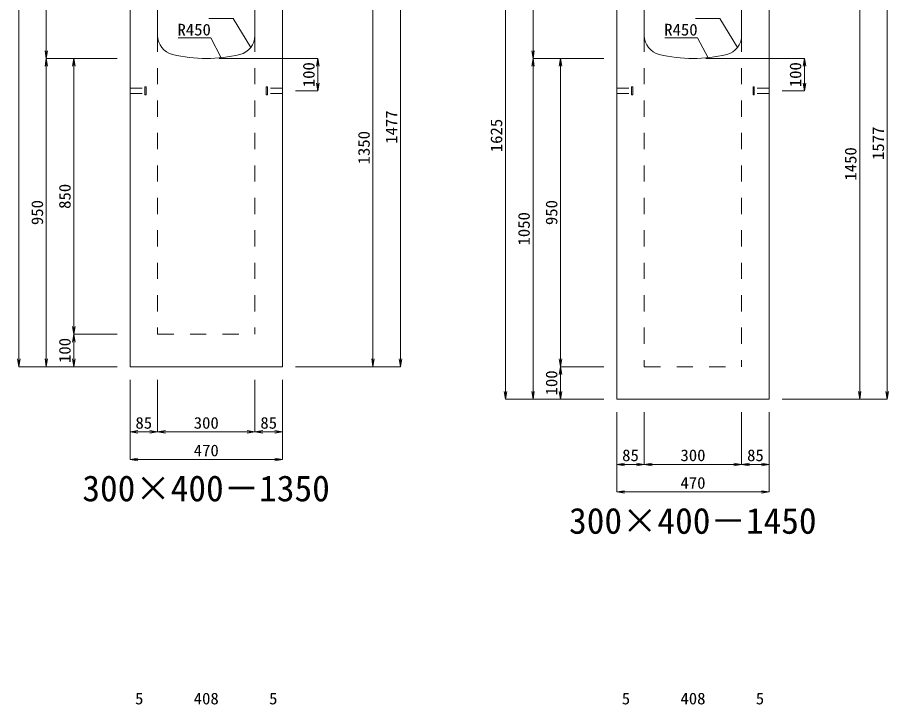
# Model space of a CAD drawing. Units: millimetres at full size. Extents: x -1809 to 57027, y -20349 to 17321.
# Drawn here: x 12318 to 15003, y -10038 to -7920 of the extents above; entities that cross this region are included whole.
import ezdxf
from ezdxf.enums import TextEntityAlignment as Align

# ---------------------------------------------------------------- set-up
doc = ezdxf.new("R2010")
doc.units = ezdxf.units.MM
doc.header["$LTSCALE"] = 50
doc.linetypes.add('USER1', pattern=[2, 1, -1])
doc.linetypes.add('USER2', pattern=[1.35, 0.75, -0.6])
for name, color, linetype, lineweight in [('インサート', 3, 'USER2', 9), ('寸法線', 7, 'Continuous', 13), ('引出線', 4, 'Continuous', 13), ('本体', 2, 'Continuous', 13)]:
    doc.layers.add(name, color=color, linetype=linetype, lineweight=lineweight)
doc.layers.add('文字', color=7, linetype='Continuous')
doc.styles.add('ＭＳ 明朝', font='')
doc.styles.get('ＭＳ 明朝').set_extended_font_data('MS Mincho')

# ---------------------------------------------------------------- blocks, each defined once
blk = doc.blocks.new('open_arrow')
at = {"color": 0, "linetype": 'Continuous', "lineweight": -2}
blk.add_lwpolyline([(7.5, 1.25), (0, 0), (7.5, -1.25)], dxfattribs=at)

msp = doc.modelspace()

# ---------------------------------------------------------------- linework, layer by layer
at = {"layer": 'インサート'}
for p, q in [((12711, -8158.55), (12711, -8133.55)), ((12711, -8133.55), (12715, -8133.55)), ((12715, -8158.55), (12715, -8133.55)), ((13085, -8133.55), (13089, -8133.55)), ((13085, -8133.55), (13085, -8158.55)), ((13089, -8133.55), (13089, -8158.55)), ((14211, -8158.55), (14211, -8133.55)), ((14211, -8133.55), (14215, -8133.55)), ((14215, -8158.55), (14215, -8133.55)), ((14585, -8133.55), (14589, -8133.55)), ((14585, -8133.55), (14585, -8158.55)), ((14589, -8133.55), (14589, -8158.55)), ((12665, -8137.55), (12711, -8137.55)), ((12665, -8154.55), (12665, -8137.55)), ((12665, -8154.55), (12711, -8154.55)), ((12715, -8158.55), (12711, -8158.55)), ((13089, -8158.55), (13085, -8158.55)), ((13135, -8137.55), (13089, -8137.55)), ((13135, -8154.55), (13089, -8154.55)), ((13135, -8137.55), (13135, -8154.55)), ((14165, -8137.55), (14211, -8137.55)), ((14165, -8154.55), (14165, -8137.55)), ((14165, -8154.55), (14211, -8154.55)), ((14215, -8158.55), (14211, -8158.55)), ((14589, -8158.55), (14585, -8158.55)), ((14635, -8137.55), (14589, -8137.55)), ((14635, -8154.55), (14589, -8154.55)), ((14635, -8137.55), (14635, -8154.55))]:
    msp.add_line(p, q, dxfattribs=at)
at = {"layer": '寸法線'}
for p, q in [((12322.06, -8996.05), (12322.06, -7471.05)), ((13822.06, -9096.05), (13822.06, -7471.05)), ((13498.78, -7519.06), (13498.78, -8996.05)), ((14998.78, -7519.06), (14998.78, -9096.05)), ((12407.06, -7646.05), (12407.06, -8046.05)), ((13413.78, -7646.05), (13413.78, -8996.05)), ((13907.06, -7646.05), (13907.06, -8046.05)), ((14913.78, -7646.05), (14913.78, -9096.05)), ((12624.98, -8046.05), (12407.06, -8046.05)), ((12407.06, -8996.05), (12407.06, -8046.05)), ((12624.98, -8046.05), (12407.06, -8046.05)), ((12492.06, -8046.05), (12492.06, -8896.05)), ((12624.98, -8046.05), (12492.06, -8046.05)), ((12940.02, -8046.05), (13243.78, -8046.05)), ((13243.78, -8046.05), (13243.78, -8146.05)), ((14124.98, -8046.05), (13907.06, -8046.05)), ((13907.06, -9096.05), (13907.06, -8046.05)), ((14124.98, -8046.05), (13907.06, -8046.05)), ((13992.06, -8046.05), (13992.06, -8996.05)), ((14124.98, -8046.05), (13992.06, -8046.05)), ((14440.02, -8046.05), (14743.78, -8046.05)), ((14743.78, -8046.05), (14743.78, -8146.05)), ((13175.02, -8146.05), (13243.78, -8146.05)), ((14675.02, -8146.05), (14743.78, -8146.05)), ((12624.98, -8896.05), (12492.06, -8896.05)), ((12492.06, -8896.05), (12492.06, -8996.05)), ((12624.98, -8896.05), (12492.06, -8896.05)), ((12624.98, -8996.05), (12322.06, -8996.05)), ((12624.98, -8996.05), (12407.06, -8996.05)), ((12624.98, -8996.05), (12492.06, -8996.05)), ((13175.02, -8996.05), (13413.78, -8996.05)), ((13175.02, -8996.05), (13498.78, -8996.05)), ((14124.98, -8996.05), (13992.06, -8996.05)), ((13992.06, -8996.05), (13992.06, -9096.05)), ((14124.98, -8996.05), (13992.06, -8996.05)), ((12665, -9036.07), (12665, -9197.21)), ((12665, -9036.07), (12665, -9282.21)), ((12750, -9036.07), (12750, -9197.21)), ((12750, -9036.07), (12750, -9197.21)), ((13050, -9036.07), (13050, -9197.21)), ((13050, -9036.07), (13050, -9197.21)), ((13135, -9036.07), (13135, -9197.21)), ((13135, -9036.07), (13135, -9282.21)), ((14124.98, -9096.05), (13822.06, -9096.05)), ((14124.98, -9096.05), (13907.06, -9096.05)), ((14124.98, -9096.05), (13992.06, -9096.05)), ((14675.02, -9096.05), (14913.78, -9096.05)), ((14675.02, -9096.05), (14998.78, -9096.05)), ((14165, -9136.07), (14165, -9297.21)), ((14165, -9136.07), (14165, -9382.21)), ((14250, -9136.07), (14250, -9297.21)), ((14250, -9136.07), (14250, -9297.21)), ((14550, -9136.07), (14550, -9297.21)), ((14550, -9136.07), (14550, -9297.21)), ((14635, -9136.07), (14635, -9297.21)), ((14635, -9136.07), (14635, -9382.21)), ((12665, -9197.21), (12750, -9197.21)), ((12750, -9197.21), (13050, -9197.21)), ((13050, -9197.21), (13135, -9197.21)), ((12665, -9282.21), (13135, -9282.21)), ((14165, -9297.21), (14250, -9297.21)), ((14250, -9297.21), (14550, -9297.21)), ((14550, -9297.21), (14635, -9297.21)), ((14165, -9382.21), (14635, -9382.21))]:
    msp.add_line(p, q, dxfattribs=at)
at = {"layer": '引出線'}
for points in [[(13037.07, -8012.74), (12982.66, -7922.84), (12907.98, -7922.84)], [(14537.07, -8012.74), (14482.66, -7922.84), (14407.98, -7922.84)], [(12946.44, -8043.65), (12914.22, -7982.51), (12813.21, -7982.51)], [(14446.44, -8043.65), (14414.22, -7982.51), (14313.21, -7982.51)]]:
    msp.add_lwpolyline(points, dxfattribs=at)
at = {"layer": '本体'}
for p, q in [((12665, -7646.05), (12665, -8996.05)), ((12750, -7646.05), (12750, -7975.53)), ((13050, -7646.05), (13050, -7975.53)), ((13135, -7646.05), (13135, -8996.05)), ((14165, -7646.05), (14165, -9096.05)), ((14250, -7646.05), (14250, -7975.53)), ((14550, -7646.05), (14550, -7975.53)), ((14635, -7646.05), (14635, -9096.05)), ((12665, -8996.05), (13135, -8996.05)), ((14165, -9096.05), (14635, -9096.05))]:
    msp.add_line(p, q, dxfattribs=at)
at = {"layer": '本体', "linetype": 'USER1', "lineweight": 15}
for p, q in [((12750, -7975.53), (12750, -8896.05)), ((13050, -7975.53), (13050, -8896.05)), ((14250, -7975.53), (14250, -8996.05)), ((14550, -7975.53), (14550, -8996.05)), ((12750, -8896.05), (13050, -8896.05)), ((14250, -8996.05), (14550, -8996.05))]:
    msp.add_line(p, q, dxfattribs=at)
at = {"layer": '本体'}
for centre, radius, start, end in [((12810, -7975.53), 60, 180, 256.65764), ((12990, -7975.53), 60, 283.34236, 0), ((14310, -7975.53), 60, 180, 256.65764), ((14490, -7975.53), 60, 283.34236, 0), ((12900, -7596.05), 450, 256.65764, 283.34236), ((14400, -7596.05), 450, 256.65764, 283.34236)]:
    msp.add_arc(centre, radius, start, end, dxfattribs=at)

# ---------------------------------------------------------------- block references
at = {"layer": '寸法線', "xscale": 3.2, "yscale": 3.2}
for p, rotation in [((12407.06, -8046.05), 90), ((13907.06, -8046.05), 90), ((12407.06, -8046.05), 270), ((12492.06, -8046.05), 270), ((13243.78, -8046.05), 270), ((13907.06, -8046.05), 270), ((13992.06, -8046.05), 270), ((14743.78, -8046.05), 270), ((13243.78, -8146.05), 90), ((14743.78, -8146.05), 90), ((12492.06, -8896.05), 90), ((12492.06, -8896.05), 270), ((12322.06, -8996.05), 90), ((12407.06, -8996.05), 90), ((12492.06, -8996.05), 90), ((13413.78, -8996.05), 90), ((13498.78, -8996.05), 90), ((13992.06, -8996.05), 90), ((13992.06, -8996.05), 270), ((13822.06, -9096.05), 90), ((13907.06, -9096.05), 90), ((13992.06, -9096.05), 90), ((14913.78, -9096.05), 90), ((14998.78, -9096.05), 90), ((12750, -9197.21), 180), ((13050, -9197.21), 180), ((13135, -9197.21), 180), ((13135, -9282.21), 180), ((14250, -9297.21), 180), ((14550, -9297.21), 180), ((14635, -9297.21), 180), ((14635, -9382.21), 180)]:
    msp.add_blockref('open_arrow', p, dxfattribs=dict(at, rotation=rotation))
for p in [(12665, -9197.21), (12750, -9197.21), (13050, -9197.21), (12665, -9282.21), (14165, -9297.21), (14250, -9297.21), (14550, -9297.21), (14165, -9382.21)]:
    msp.add_blockref('open_arrow', p, dxfattribs=at)
at = {"layer": '引出線', "xscale": 0.0533, "yscale": 0.0533}
for p, rotation in [((13037.07, -8012.74), 121.2), ((14537.07, -8012.74), 121.2), ((12946.44, -8043.65), 117.8), ((14446.44, -8043.65), 117.8)]:
    msp.add_blockref('open_arrow', p, dxfattribs=dict(at, rotation=rotation))

# ---------------------------------------------------------------- texts
at = {"layer": '寸法線', "style": 'ＭＳ 明朝', "width": 1.05}
for s, p in [('100', (13215.76, -8096.05)), ('100', (14715.76, -8096.05)), ('1477', (13470.76, -8257.56)), ('1625', (13794.04, -8283.55)), ('1577', (14970.76, -8307.56)), ('1350', (13385.76, -8321.05)), ('1450', (14885.76, -8371.05)), ('850', (12464.04, -8471.05)), ('950', (12379.04, -8521.05)), ('950', (13964.04, -8521.05)), ('1050', (13879.04, -8571.05)), ('100', (12464.04, -8946.05)), ('100', (13964.04, -9046.05))]:
    msp.add_text(s, height=36.03, rotation=90, dxfattribs=at).set_placement(p, align=Align.MIDDLE_CENTER)
for s, p in [('85', (12707.5, -9169.19)), ('300', (12900, -9169.19)), ('85', (13092.5, -9169.19)), ('470', (12900, -9254.19)), ('85', (14207.5, -9269.19)), ('300', (14400, -9269.19)), ('85', (14592.5, -9269.19)), ('470', (14400, -9354.19)), ('5', (12693.5, -10018.91)), ('408', (12900, -10018.91)), ('5', (13106.5, -10018.91)), ('5', (14193.5, -10018.91)), ('408', (14400, -10018.91)), ('5', (14606.5, -10018.91))]:
    msp.add_text(s, height=36.03, dxfattribs=at).set_placement(p, align=Align.MIDDLE_CENTER)
at = {"layer": '引出線', "style": 'ＭＳ 明朝', "width": 1.05}
for p in [(12914.22, -7939.31), (14414.22, -7939.31)]:
    msp.add_text('R450', height=36.03, dxfattribs=at).set_placement(p, align=Align.TOP_RIGHT)
at = {"layer": '文字', "style": 'ＭＳ 明朝'}
for s, p in [('300×400－1350', (12899.52, -9371.03)), ('300×400－1450', (14399.52, -9471.03))]:
    msp.add_text(s, height=80.06, dxfattribs=at).set_placement(p, align=Align.MIDDLE_CENTER)

doc.saveas('drawing.dxf')
